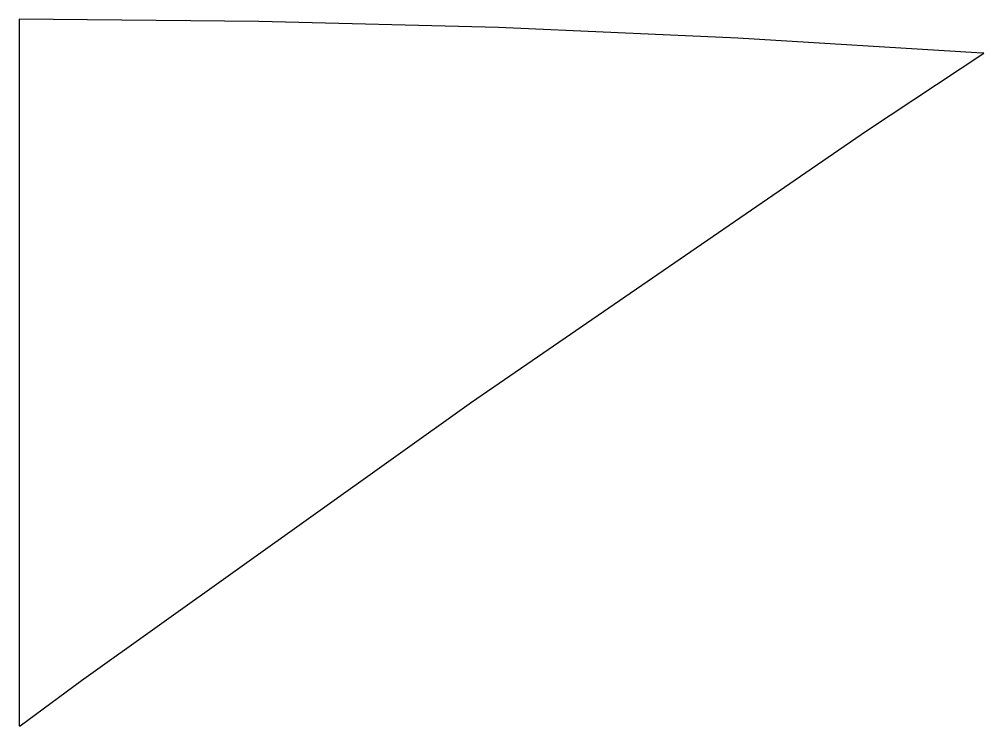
# Model space of a CAD drawing. Header units: metres. Extents: x 0 to 19.1, y 258 to 272.
import ezdxf

# ---------------------------------------------------------------- set-up
doc = ezdxf.new("R2010")
doc.units = ezdxf.units.M

msp = doc.modelspace()

# ---------------------------------------------------------------- linework, layer by layer
for p, q in [((4.747, 271.959), (0, 272)), ((0, 272), (0, 258)), ((9.493, 271.834), (4.747, 271.959)), ((14.235, 271.627), (9.493, 271.834)), ((18.974, 271.337), (14.235, 271.627)), ((16.786, 269.789), (19.11, 271.327)), ((19.11, 271.327), (18.974, 271.337)), ((8.962, 264.411), (16.786, 269.789)), ((1.232, 258.898), (8.962, 264.411)), ((0.019, 258), (1.232, 258.898)), ((0, 258), (0.019, 258))]:
    msp.add_line(p, q)

doc.saveas('drawing.dxf')
